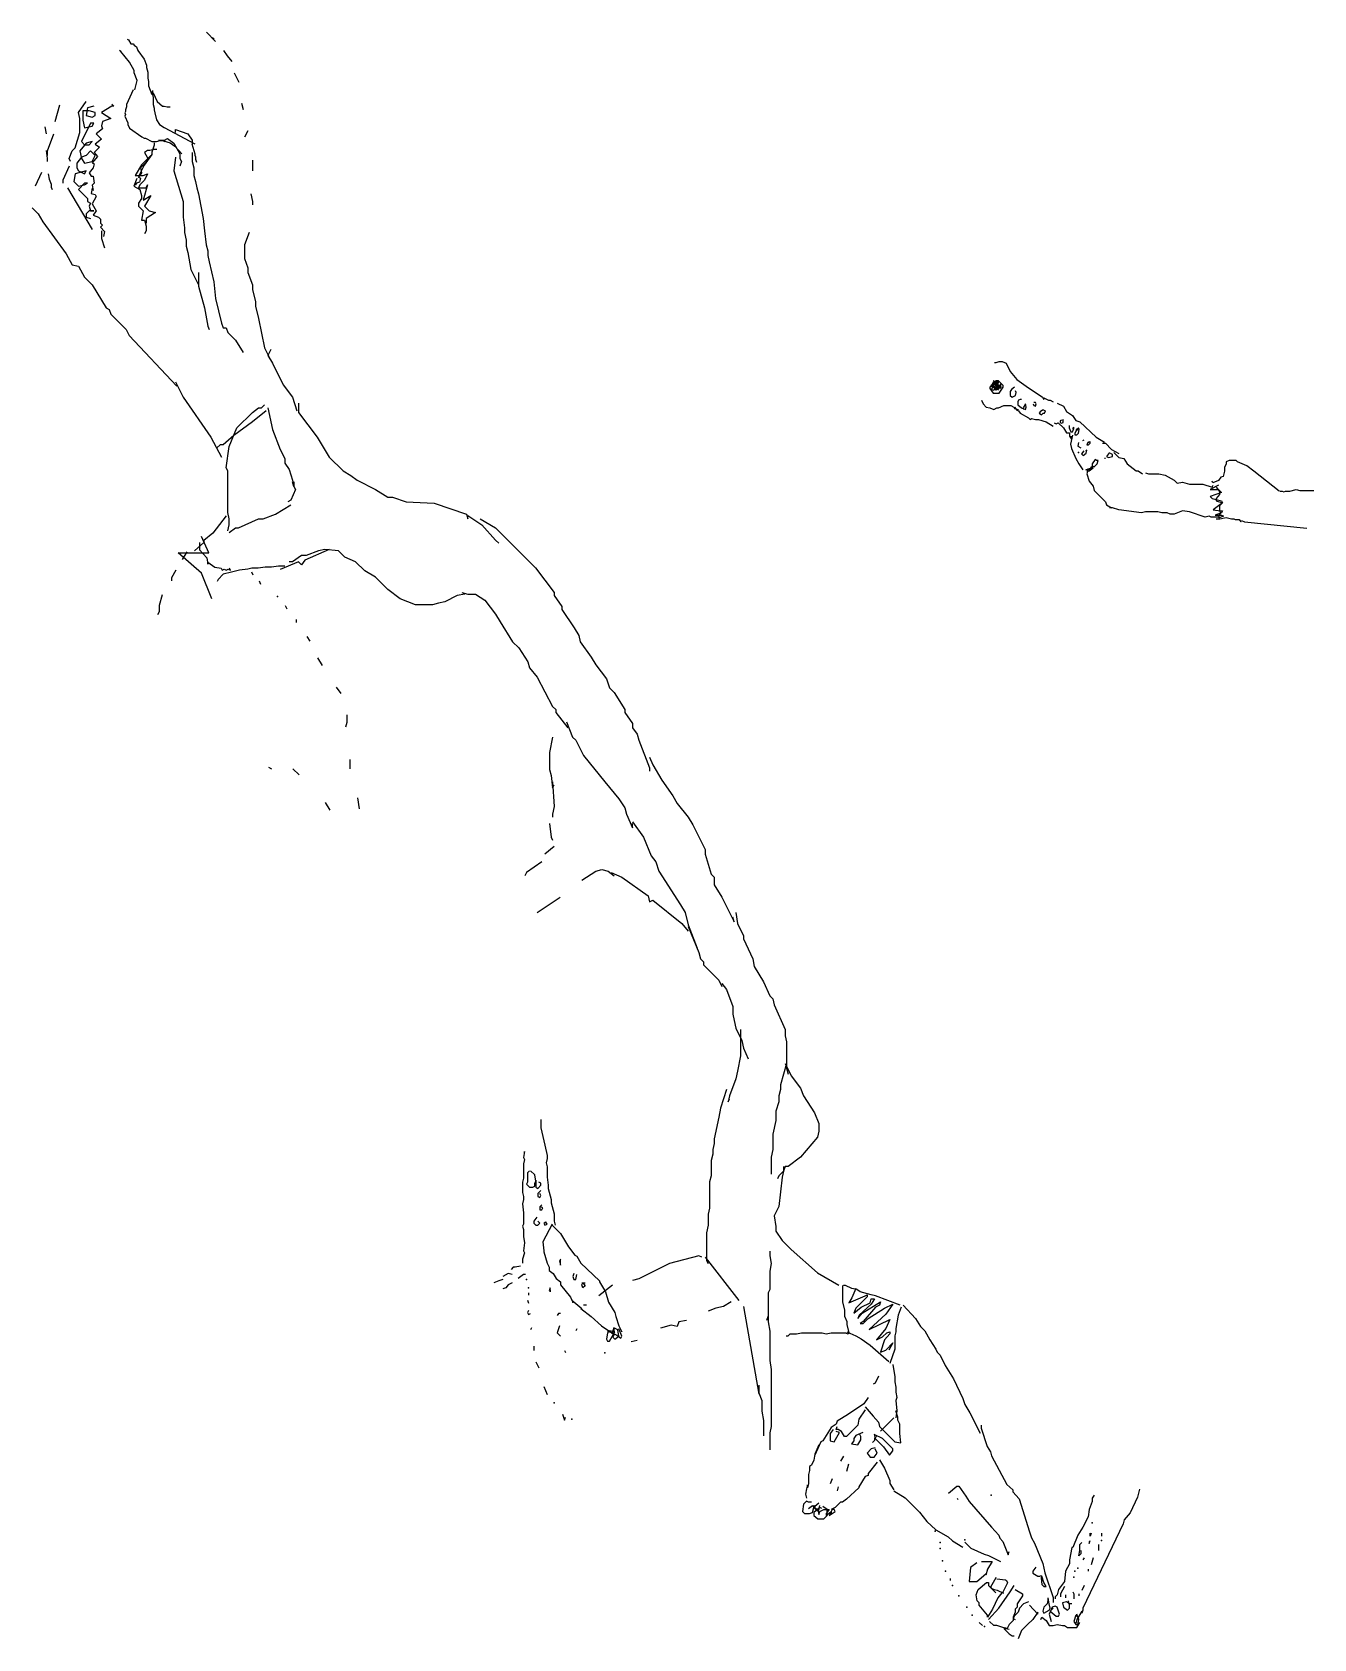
# Model space of a CAD drawing. Header units: millimetres. Extents: x -279 to 9, y -50 to 310.
# Drawn here: x -151.2 to -101.3, y -0.4 to 62.3 of the extents above; entities that cross this region are included whole.
import ezdxf

# ---------------------------------------------------------------- set-up
doc = ezdxf.new("R2010")
doc.units = ezdxf.units.MM

msp = doc.modelspace()

# ---------------------------------------------------------------- linework, layer by layer
at = {"layer": 'Sketch', "color": 0}
for points in [[(-144.408, 62.27), (-144.048, 61.91)], [(-144.168, 62.06), (-144.108, 62)], [(-143.748, 61.55), (-143.598, 61.34), (-143.418, 61.13)], [(-143.328, 60.68), (-143.148, 60.32)], [(-150.298, 58.78), (-150.118, 59.44)], [(-143.038, 59.5), (-142.978, 59.26)], [(-150.698, 58.58), (-150.658, 58.3)], [(-150.598, 57.46), (-150.598, 57.64), (-150.358, 58.3)], [(-142.798, 58.42), (-142.918, 58.18)], [(-150.658, 57.66), (-150.618, 57.34), (-150.618, 57.22)], [(-142.618, 57.28), (-142.618, 56.86)], [(-150.838, 56.8), (-151.078, 56.26)], [(-150.578, 56.74), (-150.538, 56.54), (-150.458, 56.34), (-150.458, 56.22), (-150.418, 56.14)], [(-142.678, 55.96), (-142.618, 55.66), (-142.618, 55.54)], [(-151.198, 55.42), (-150.958, 55.18), (-150.778, 54.88), (-149.878, 53.62), (-149.638, 53.2), (-149.398, 53.14), (-149.158, 52.72), (-148.858, 52.42), (-148.318, 51.52), (-148.198, 51.46), (-148.138, 51.28), (-147.538, 50.68), (-147.418, 50.44), (-145.558, 48.46)], [(-142.738, 54.46), (-142.918, 53.98), (-142.918, 53.44), (-142.798, 53.08), (-142.798, 52.9), (-142.618, 52.42), (-142.618, 52.24), (-142.498, 51.76), (-142.498, 51.58), (-142.378, 51.1), (-142.138, 49.96), (-141.958, 49.6)], [(-141.898, 49.9), (-142.018, 49.66), (-141.838, 49.36), (-141.418, 48.52), (-141.058, 48.04), (-140.878, 47.5)], [(-113.694, 49.392), (-113.634, 49.392), (-113.514, 49.422), (-113.394, 49.422), (-113.244, 49.362), (-113.094, 49.032), (-112.824, 48.732), (-112.464, 48.462), (-111.834, 48.042), (-111.774, 47.952), (-111.774, 48.012), (-111.594, 47.922), (-111.534, 47.922), (-111.414, 47.862)], [(-145.618, 48.64), (-145.318, 48.04), (-144.238, 46.48), (-143.818, 45.7)], [(-113.574, 48.642), (-113.634, 48.642), (-113.664, 48.582), (-113.724, 48.612), (-113.874, 48.432), (-113.874, 48.372), (-113.754, 48.192), (-113.514, 48.192), (-113.364, 48.432), (-113.364, 48.492), (-113.544, 48.672), (-113.664, 48.672)], [(-113.664, 48.402), (-113.724, 48.402), (-113.784, 48.462), (-113.724, 48.462), (-113.664, 48.432), (-113.754, 48.462), (-113.814, 48.522), (-113.754, 48.552), (-113.664, 48.552), (-113.604, 48.492), (-113.574, 48.552), (-113.754, 48.672), (-113.694, 48.642), (-113.604, 48.642), (-113.544, 48.582), (-113.694, 48.582), (-113.754, 48.612), (-113.784, 48.552), (-113.754, 48.462), (-113.754, 48.462), (-113.844, 48.492), (-113.754, 48.432), (-113.574, 48.432), (-113.694, 48.522), (-113.754, 48.612), (-113.694, 48.552), (-113.724, 48.612)], [(-113.484, 48.522), (-113.454, 48.432), (-113.484, 48.372), (-113.484, 48.432), (-113.454, 48.492), (-113.634, 48.312), (-113.574, 48.402), (-113.574, 48.462), (-113.514, 48.522), (-113.634, 48.372), (-113.574, 48.582), (-113.634, 48.612), (-113.784, 48.462), (-113.754, 48.552), (-113.694, 48.612), (-113.694, 48.612), (-113.814, 48.342), (-113.724, 48.312), (-113.574, 48.492), (-113.544, 48.642), (-113.664, 48.372), (-113.664, 48.312), (-113.544, 48.432), (-113.544, 48.372), (-113.574, 48.312), (-113.454, 48.492), (-113.454, 48.552), (-113.544, 48.432)], [(-112.914, 48.432), (-113.034, 48.342), (-113.094, 48.252), (-113.094, 48.102), (-113.004, 48.042), (-112.884, 48.102), (-112.854, 48.222), (-112.884, 48.282)], [(-143.578, 42.82), (-143.518, 43.06), (-143.518, 43.3), (-143.578, 43.54), (-143.578, 45.16), (-143.638, 45.28), (-143.518, 46.12), (-143.218, 46.84), (-142.618, 47.44), (-142.378, 47.62), (-142.258, 47.62), (-142.138, 47.74)], [(-142.018, 47.62), (-141.838, 46.78), (-141.538, 46), (-141.358, 45.64), (-141.358, 45.46), (-141.178, 45.22), (-141.058, 44.8), (-140.998, 44.56), (-141.058, 44.74)], [(-140.818, 47.8), (-140.818, 47.44), (-140.098, 46.48), (-139.618, 45.7), (-139.078, 45.16), (-138.778, 44.98), (-138.538, 44.8), (-137.818, 44.44), (-137.338, 44.14), (-137.158, 44.14), (-136.618, 43.96), (-135.538, 43.9), (-134.278, 43.48), (-134.218, 43.3), (-134.218, 43.42), (-133.678, 43.06), (-133.138, 42.46), (-133.138, 42.46), (-133.018, 42.34)], [(-114.204, 47.922), (-114.144, 47.772), (-114.024, 47.652), (-113.874, 47.622), (-113.724, 47.562), (-113.604, 47.622), (-113.544, 47.622), (-113.334, 47.712), (-113.064, 47.712), (-112.944, 47.652), (-112.914, 47.592), (-112.764, 47.562)], [(-112.914, 47.652), (-112.824, 47.532), (-112.764, 47.502), (-112.704, 47.412), (-112.374, 47.232), (-112.314, 47.172), (-112.254, 47.202), (-112.104, 47.172), (-111.984, 47.172), (-111.684, 47.082), (-111.414, 46.902)], [(-112.644, 47.952), (-112.704, 47.952), (-112.764, 47.922), (-112.794, 47.862), (-112.794, 47.742), (-112.644, 47.622), (-112.494, 47.562), (-112.464, 47.652), (-112.494, 47.772), (-112.584, 47.622), (-112.554, 47.562)], [(-112.194, 47.772), (-112.164, 47.712), (-112.104, 47.682), (-112.074, 47.772), (-112.104, 47.832), (-112.164, 47.832)], [(-111.254, 47.802), (-111.014, 47.682), (-110.894, 47.482), (-110.654, 47.322), (-110.534, 47.122), (-110.374, 47.082), (-109.734, 46.482), (-109.414, 46.282)], [(-142.078, 47.5), (-142.078, 47.5), (-142.618, 47.08), (-143.338, 46.54), (-143.758, 46.18), (-143.878, 46.18), (-143.998, 46.06)], [(-111.774, 47.532), (-111.834, 47.532), (-111.924, 47.472), (-111.954, 47.412), (-111.864, 47.352), (-111.804, 47.412), (-111.744, 47.412), (-111.714, 47.502), (-111.804, 47.532)], [(-111.374, 47.042), (-111.294, 47.002), (-111.214, 47.042), (-111.014, 46.842), (-110.894, 46.642), (-110.774, 46.642), (-110.774, 46.522), (-110.694, 46.402), (-110.694, 46.522)], [(-111.084, 47.142), (-111.144, 47.112), (-111.144, 47.052), (-111.084, 47.022), (-111.024, 47.052), (-111.024, 47.172), (-111.054, 47.112)], [(-110.784, 46.932), (-110.784, 46.842), (-110.724, 46.692), (-110.664, 46.692), (-110.604, 46.812), (-110.604, 46.872), (-110.664, 46.812)], [(-110.654, 46.562), (-110.734, 46.202), (-110.694, 46.042), (-110.534, 45.642), (-110.414, 45.442), (-110.254, 45.202)], [(-110.424, 46.812), (-110.514, 46.782), (-110.514, 46.722), (-110.574, 46.632), (-110.574, 46.572), (-110.484, 46.572), (-110.424, 46.632), (-110.394, 46.782), (-110.424, 46.842), (-110.514, 46.722)], [(-110.214, 46.362), (-110.274, 46.332)], [(-110.424, 46.272), (-110.454, 46.122), (-110.334, 46.062)], [(-110.214, 45.942), (-110.304, 45.822), (-110.244, 45.762), (-110.124, 45.852), (-110.094, 45.972), (-110.154, 45.942)], [(-110.004, 46.302), (-110.064, 46.272), (-110.094, 46.182), (-110.034, 46.182), (-109.974, 46.242), (-109.974, 46.302), (-110.034, 46.272)], [(-109.494, 46.242), (-109.374, 46.242), (-109.134, 46.002), (-108.854, 45.842)], [(-109.214, 45.882), (-109.334, 45.722), (-109.254, 45.682), (-109.094, 45.722), (-109.094, 45.802), (-109.174, 45.842)], [(-109.054, 45.882), (-108.854, 45.682), (-108.654, 45.642), (-108.534, 45.442), (-108.174, 45.162), (-108.094, 45.162), (-107.934, 45.042)], [(-110.134, 45.202), (-110.054, 45.242), (-110.094, 45.042), (-110.014, 44.762), (-109.854, 44.562), (-109.814, 44.402), (-109.374, 43.962), (-109.334, 43.842), (-109.134, 43.722)], [(-109.854, 45.282), (-109.934, 45.322), (-110.014, 45.162), (-109.854, 45.282), (-110.014, 45.242), (-110.094, 45.162), (-110.014, 45.162)], [(-109.694, 45.562), (-109.774, 45.602), (-109.894, 45.442), (-109.894, 45.362), (-109.814, 45.322), (-109.694, 45.442), (-109.654, 45.562), (-109.734, 45.562)], [(-109.374, 45.642), (-109.414, 45.642)], [(-102.604, 44.372), (-103.594, 45.152), (-103.864, 45.362), (-104.224, 45.512), (-104.284, 45.572), (-104.554, 45.572), (-104.674, 45.512), (-104.674, 45.422), (-104.734, 45.302), (-104.734, 45.152), (-104.794, 44.942), (-104.884, 44.912), (-104.974, 44.792), (-105.184, 44.702), (-105.214, 44.762)], [(-140.998, 44.74), (-140.998, 44.56), (-140.938, 44.44), (-141.118, 44.02), (-141.238, 43.96)], [(-107.814, 45.082), (-107.694, 45.042), (-107.294, 45.042), (-107.054, 45.002), (-106.694, 44.802), (-106.574, 44.682), (-106.374, 44.722), (-106.094, 44.642), (-105.574, 44.642), (-105.214, 44.522), (-105.174, 44.602)], [(-102.574, 44.372), (-102.484, 44.372), (-102.424, 44.342), (-102.364, 44.372), (-102.184, 44.372), (-101.944, 44.432), (-101.794, 44.402), (-101.254, 44.402)], [(-143.634, 43.41), (-144.154, 42.73), (-144.514, 42.45), (-144.514, 42.37), (-144.874, 42.05)], [(-143.518, 42.76), (-143.278, 42.94), (-143.158, 42.94), (-142.378, 43.3), (-142.198, 43.3), (-141.718, 43.48), (-141.118, 43.84)], [(-133.738, 43.3), (-133.138, 42.94), (-131.578, 41.38), (-130.858, 40.42), (-130.858, 40.3), (-130.558, 39.88), (-130.558, 39.76), (-130.078, 39.04), (-129.898, 38.74), (-129.838, 38.5), (-129.418, 37.9), (-129.238, 37.6), (-128.818, 37.06), (-128.698, 36.7), (-128.518, 36.52), (-128.098, 35.86), (-128.098, 35.74), (-127.798, 35.32), (-127.798, 35.14), (-127.618, 34.9), (-127.558, 34.66), (-127.138, 33.58), (-127.138, 33.46)], [(-104.934, 43.362), (-105.254, 43.362), (-105.334, 43.402), (-105.494, 43.362), (-106.094, 43.562), (-106.374, 43.602), (-106.694, 43.482), (-106.854, 43.482), (-106.974, 43.522), (-107.174, 43.522), (-107.334, 43.562), (-107.814, 43.562), (-107.974, 43.522), (-108.854, 43.642), (-109.094, 43.722), (-109.214, 43.722)], [(-105.064, 43.292), (-104.914, 43.292), (-104.674, 43.352), (-104.464, 43.292), (-104.374, 43.292), (-104.314, 43.262), (-104.164, 43.262), (-104.104, 43.172), (-104.074, 43.232), (-103.954, 43.172), (-101.524, 42.932)], [(-145.174, 42.01), (-145.354, 41.71)], [(-139.618, 42.1), (-140.578, 41.68), (-140.698, 41.5), (-140.818, 41.62), (-141.538, 41.32)], [(-134.338, 40.36), (-134.638, 40.3), (-135.118, 40.06), (-135.358, 40), (-135.598, 39.94), (-136.258, 39.94), (-136.858, 40.18), (-137.338, 40.54), (-137.818, 41.02), (-138.238, 41.26), (-138.598, 41.62), (-139.018, 41.8), (-139.258, 42.04), (-139.798, 42.1), (-140.038, 42.04), (-140.518, 41.86), (-140.698, 41.86), (-141.058, 41.62), (-141.178, 41.62)], [(-141.354, 41.45), (-141.594, 41.45), (-141.874, 41.41), (-142.114, 41.41), (-142.394, 41.37), (-142.634, 41.37), (-142.794, 41.33), (-143.114, 41.29), (-143.434, 41.21), (-143.754, 41.13), (-143.954, 40.93), (-143.994, 40.85)], [(-145.594, 41.29), (-145.774, 40.99), (-145.774, 40.87)], [(-142.654, 41.23), (-142.594, 41.11)], [(-142.354, 40.87), (-142.294, 40.75)], [(-146.134, 40.33), (-146.254, 39.91), (-146.254, 39.67), (-146.314, 39.55)], [(-134.458, 40.42), (-134.218, 40.36), (-133.918, 40.36), (-133.558, 40.12), (-133.138, 39.58), (-132.958, 39.28), (-132.478, 38.5), (-132.238, 38.26), (-131.878, 37.72), (-131.818, 37.48), (-131.518, 37.12), (-130.918, 35.98), (-130.798, 35.86), (-130.798, 35.74), (-130.318, 35.14)], [(-141.334, 39.91), (-141.274, 39.79)], [(-140.914, 39.37), (-140.914, 39.25)], [(-140.494, 38.71), (-140.374, 38.53)], [(-140.074, 37.87), (-139.894, 37.57)], [(-139.354, 36.73), (-139.174, 36.49)], [(-138.934, 35.65), (-138.934, 35.35), (-138.994, 35.17)], [(-130.378, 35.38), (-130.138, 34.78), (-130.018, 34.66), (-129.718, 34.06), (-128.878, 33.04), (-128.338, 32.38), (-128.098, 32.02), (-128.038, 31.78), (-127.798, 31.24), (-127.798, 31.42)], [(-130.918, 34.78), (-131.038, 34.18), (-131.038, 33.52), (-130.978, 33.28), (-130.918, 32.8), (-130.858, 32.92)], [(-138.814, 33.91), (-138.814, 33.55)], [(-127.138, 34), (-127.018, 33.7), (-126.658, 33.1), (-126.238, 32.5), (-126.058, 32.2), (-125.638, 31.66), (-125.458, 31.36), (-124.978, 30.4), (-124.978, 30.22), (-124.738, 29.44), (-124.618, 29.32), (-124.618, 29.02), (-124.318, 28.54), (-123.838, 27.58), (-123.898, 27.76)], [(-141.994, 33.61), (-141.874, 33.55)], [(-141.034, 33.55), (-140.794, 33.31)], [(-130.918, 33.04), (-130.858, 32.08), (-130.918, 31.78), (-130.918, 31.66)], [(-139.774, 32.23), (-139.594, 31.93)], [(-138.514, 32.41), (-138.454, 31.99)], [(-131.038, 31.42), (-130.978, 30.88), (-130.918, 30.76)], [(-127.798, 31.48), (-127.378, 30.88), (-127.078, 30.16), (-126.898, 29.92), (-126.778, 29.56), (-125.938, 28.24), (-125.758, 27.94), (-125.638, 27.46), (-125.278, 26.56)], [(-130.858, 30.52), (-131.218, 30.22)], [(-131.338, 29.92), (-131.938, 29.5), (-131.998, 29.38)], [(-129.778, 29.2), (-129.238, 29.56), (-128.998, 29.62), (-128.758, 29.56), (-128.518, 29.38)], [(-128.638, 29.5), (-128.218, 29.32), (-127.198, 28.6), (-127.138, 28.36), (-127.018, 28.42), (-125.878, 27.52), (-125.638, 27.22)], [(-131.518, 27.94), (-130.618, 28.54)], [(-123.778, 27.94), (-123.718, 27.52), (-123.478, 27.04), (-123.478, 26.92), (-123.118, 26.14), (-123.058, 25.84), (-122.698, 25.24), (-122.458, 24.7), (-122.338, 24.58), (-122.278, 24.34), (-121.858, 23.38), (-121.858, 23.14), (-121.798, 22.9), (-121.798, 21.88), (-121.738, 21.64)], [(-125.638, 27.4), (-125.218, 26.38), (-125.158, 26.14), (-125.038, 26.02), (-125.038, 25.9), (-124.438, 25.3), (-124.318, 25.06)], [(-124.318, 25.18), (-124.138, 24.94), (-123.898, 24.28), (-123.898, 23.98), (-123.838, 23.74), (-123.778, 23.44), (-123.538, 22.96), (-123.478, 22.66), (-123.298, 22.24)], [(-123.598, 23.38), (-123.598, 22.36), (-123.718, 21.76), (-123.778, 21.46), (-124.018, 20.8), (-124.078, 20.56), (-124.018, 20.68)], [(-121.798, 22.06), (-122.038, 21.22), (-122.038, 21.04), (-122.098, 20.8), (-122.098, 20.56), (-122.218, 20.2), (-122.218, 19.84), (-122.338, 19.3), (-122.338, 18.7), (-122.398, 18.4), (-122.398, 17.74)], [(-121.858, 22.06), (-121.618, 21.58), (-121.258, 21.1), (-121.138, 20.8), (-120.718, 20.14), (-120.538, 19.72), (-120.538, 19.42), (-120.598, 19.18), (-121.258, 18.4), (-121.738, 18.04), (-121.858, 18.04), (-121.918, 17.86), (-122.098, 17.68), (-122.158, 17.56)], [(-124.138, 21.04), (-124.378, 20.32), (-124.438, 19.96), (-124.618, 19.12), (-124.618, 18.94), (-124.678, 18.7), (-124.678, 18.52), (-124.738, 18.28), (-124.738, 17.68), (-124.798, 17.44), (-124.798, 16.42), (-124.858, 16.18), (-124.858, 15.76), (-124.918, 15.46), (-124.918, 14.38), (-124.858, 14.26)], [(-131.374, 19.87), (-131.374, 19.55), (-131.214, 18.87), (-131.134, 18.47), (-131.134, 18.35), (-131.174, 18.19), (-131.134, 18.03), (-131.134, 17.63), (-131.094, 17.31), (-131.094, 17.19), (-130.974, 16.75), (-130.974, 16.63), (-130.854, 16.19), (-130.854, 15.91), (-130.814, 15.75)], [(-132.014, 18.55), (-132.014, 18.63), (-132.054, 18.39), (-132.014, 18.31), (-132.054, 18.15), (-132.054, 17.59), (-132.094, 17.43), (-132.094, 17.03), (-132.054, 16.87), (-132.054, 16.75), (-132.094, 16.59), (-132.054, 16.23), (-132.054, 15.79), (-132.094, 15.71), (-132.054, 15.59), (-132.054, 15.31), (-132.014, 15.07), (-132.054, 14.75), (-132.014, 14.67), (-132.094, 14.43), (-132.094, 14.27)], [(-121.918, 18.04), (-121.918, 17.86), (-121.978, 17.62), (-122.098, 16.48), (-122.278, 16.12), (-122.218, 15.7), (-122.218, 15.52), (-121.978, 15.16), (-121.618, 14.8), (-120.598, 13.9), (-119.758, 13.42)], [(-125.098, 14.5), (-125.218, 14.56), (-126.358, 14.26), (-127.558, 13.66), (-127.798, 13.6)], [(-124.978, 14.5), (-123.658, 12.82)], [(-122.458, 14.74), (-122.458, 14.56), (-122.398, 14.26), (-122.458, 13.96), (-122.458, 13.24), (-122.518, 13.12), (-122.518, 12.22), (-122.578, 12.04)], [(-132.494, 13.83), (-132.654, 13.87), (-132.854, 13.75)], [(-132.174, 14.15), (-132.374, 14.11), (-132.454, 14.11), (-132.534, 14.03)], [(-131.974, 13.83), (-132.054, 13.83), (-132.254, 13.67)], [(-132.854, 13.63), (-133.014, 13.59), (-133.214, 13.51)], [(-132.494, 13.51), (-132.654, 13.43), (-132.734, 13.31), (-132.854, 13.27)], [(-128.578, 13.42), (-129.118, 13)], [(-119.618, 13.4), (-119.618, 12.76), (-119.538, 12.44), (-119.538, 12.2), (-119.458, 12), (-119.458, 11.88), (-119.378, 11.56)], [(-117.378, 12.64), (-118.338, 13), (-118.498, 13.04), (-118.938, 13.16), (-119.058, 13.24), (-119.258, 13.28), (-119.498, 13.4), (-119.578, 13.4)], [(-131.894, 12.83), (-131.854, 12.71)], [(-131.854, 13.11), (-131.854, 13.03)], [(-129.598, 12.64), (-129.718, 12.64)], [(-123.958, 12.76), (-124.258, 12.58), (-124.558, 12.52), (-124.858, 12.4)], [(-123.478, 12.58), (-122.878, 9.16)], [(-117.338, 12.56), (-117.458, 12.24), (-117.538, 11.72), (-117.538, 11.6), (-117.578, 11.44), (-117.578, 10.92), (-117.778, 10.36)], [(-117.258, 12.64), (-116.778, 12.12), (-116.578, 11.8), (-116.418, 11.64), (-116.218, 11.28), (-115.978, 10.92), (-115.938, 10.8), (-115.818, 10.68), (-115.618, 10.28), (-115.298, 9.76), (-114.938, 9), (-114.858, 8.76), (-114.658, 8.44), (-114.258, 7.64)], [(-131.854, 12.43), (-131.894, 12.35), (-131.854, 12.27), (-131.774, 12.31)], [(-125.698, 12.04), (-125.998, 11.98), (-126.058, 11.8), (-126.298, 11.86), (-126.718, 11.74)], [(-122.518, 12.22), (-122.518, 11.98), (-122.458, 11.62), (-122.458, 10.48), (-122.398, 10.12), (-122.398, 7.9), (-122.458, 7.66), (-122.458, 7)], [(-131.734, 11.75), (-131.774, 11.67)], [(-121.818, 11.44), (-121.738, 11.44), (-121.658, 11.52), (-121.418, 11.52), (-121.218, 11.56), (-120.418, 11.56), (-120.258, 11.52), (-120.058, 11.56), (-119.498, 11.56), (-119.418, 11.52), (-119.338, 11.56)], [(-119.458, 11.6), (-119.098, 11.44), (-118.898, 11.32), (-118.538, 11.08), (-117.818, 10.44)], [(-131.654, 11.03), (-131.654, 10.87)], [(-127.618, 11.26), (-127.858, 11.2)], [(-131.574, 10.43), (-131.454, 10.19)], [(-117.658, 10.32), (-117.578, 9.84), (-117.578, 9.64), (-117.538, 9.44), (-117.538, 9.24), (-117.498, 9.04), (-117.538, 8.92), (-117.498, 8.52), (-117.538, 8.24)], [(-131.254, 9.47), (-131.134, 9.15)], [(-122.878, 9.52), (-122.878, 9.22), (-122.758, 8.92), (-122.758, 8.5), (-122.698, 8.14), (-122.698, 7.54)], [(-118.224, 9.87), (-118.344, 9.59), (-118.424, 9.55)], [(-118.624, 9.03), (-118.784, 8.79), (-119.384, 8.39), (-119.824, 8.11), (-119.864, 7.99), (-120.064, 7.87), (-120.384, 7.35), (-120.464, 7.31), (-120.704, 6.79)], [(-130.534, 8.39), (-130.454, 8.15), (-130.414, 8.27)], [(-118.744, 8.67), (-118.424, 8.31), (-118.224, 8.07), (-118.184, 7.91), (-117.584, 7.31), (-117.344, 7.27), (-117.384, 7.63), (-117.384, 7.99), (-117.464, 8.15), (-117.464, 8.27), (-117.544, 8.51)], [(-117.618, 8.24), (-118.138, 7.72)], [(-118.298, 7.52), (-118.378, 7.44), (-118.378, 7.36), (-118.458, 7.28)], [(-114.218, 7.96), (-114.218, 7.84), (-113.978, 7.12), (-113.858, 6.92), (-113.818, 6.76), (-113.218, 5.64), (-112.978, 5.44), (-112.978, 5.36), (-112.738, 5.08), (-112.338, 3.8), (-112.258, 3.56), (-112.138, 3.36), (-111.818, 2.56), (-111.738, 2.2), (-111.418, 1.24), (-111.418, 1.04)], [(-120.544, 7.19), (-120.704, 6.83), (-120.744, 6.59), (-120.824, 6.39), (-120.904, 6.35), (-120.904, 6.19), (-120.944, 6.03), (-120.944, 5.67), (-120.984, 5.51), (-120.984, 5.63), (-121.024, 5.47), (-121.064, 5.27), (-121.024, 5.11)], [(-118.264, 6.51), (-118.624, 6.07), (-118.624, 5.99), (-118.744, 5.95), (-118.984, 5.55), (-118.984, 5.51), (-119.464, 5.07), (-119.624, 4.95), (-119.704, 4.95), (-119.904, 4.75), (-120.064, 4.67)], [(-118.178, 6.6), (-117.978, 6.28), (-117.778, 5.8), (-117.778, 5.68), (-117.618, 5.44)], [(-117.618, 5.4), (-117.178, 5.12), (-116.618, 4.56), (-116.338, 4.2), (-115.978, 3.88), (-115.498, 3.6), (-115.338, 3.44), (-114.938, 3.2)], [(-109.81, 5.224), (-109.89, 5.104), (-109.89, 4.984), (-110.01, 4.664), (-110.05, 4.384), (-110.25, 3.984), (-110.45, 3.664), (-110.65, 3.184), (-110.69, 3.184), (-110.77, 2.704), (-110.77, 2.544), (-110.93, 2.264), (-110.97, 1.864), (-111.21, 1.544), (-111.25, 1.344), (-111.33, 1.264), (-111.33, 1.184)], [(-108.05, 5.464), (-108.13, 5.144), (-108.41, 4.544), (-108.65, 4.264), (-108.69, 4.104), (-110.25, 0.824), (-110.25, 0.744), (-110.29, 0.624), (-110.29, 0.704), (-110.49, 0.384), (-110.53, 0.224), (-110.53, 0.224)], [(-120.824, 4.95), (-120.944, 4.95), (-121.024, 4.99), (-121.144, 4.87), (-121.184, 4.59), (-121.104, 4.51), (-120.904, 4.51), (-120.784, 4.55), (-120.744, 4.75)], [(-120.424, 4.71), (-120.504, 4.75), (-120.744, 4.55), (-120.744, 4.43), (-120.584, 4.31), (-120.344, 4.31), (-120.224, 4.43), (-120.224, 4.67), (-120.384, 4.79), (-120.384, 4.79)], [(-120.544, 4.91), (-120.704, 4.79), (-120.704, 4.71), (-120.624, 4.63), (-120.544, 4.63), (-120.504, 4.83)], [(-120.024, 4.67), (-120.144, 4.43), (-119.904, 4.59), (-119.944, 4.67), (-120.024, 4.67)], [(-114.858, 3.4), (-114.618, 3.16), (-114.098, 2.92), (-113.938, 2.88), (-113.458, 2.64)], [(-114.39, 2.584), (-114.63, 2.404), (-114.69, 1.864), (-114.39, 1.864), (-114.03, 2.164)], [(-114.21, 2.644), (-113.79, 2.644), (-113.97, 2.344), (-114.03, 2.104)], [(-115.41, 1.904), (-115.41, 1.984)], [(-113.63, 2.004), (-113.65, 2.004), (-113.85, 1.644), (-113.83, 1.604), (-113.71, 1.544), (-113.59, 1.524), (-113.35, 1.404)], [(-113.61, 1.964), (-113.27, 1.924), (-113.23, 1.904), (-113.19, 1.804), (-113.37, 1.444), (-113.37, 1.404)], [(-112.09, 2.424), (-112.21, 2.264), (-112.21, 2.184), (-112.01, 2.064), (-111.93, 2.064)], [(-111.89, 2.104), (-111.85, 1.744), (-111.77, 1.664), (-111.69, 1.664), (-111.77, 1.824), (-111.85, 2.064)], [(-113.41, 1.424), (-113.57, 1.224), (-113.77, 0.784), (-113.97, 0.464), (-113.97, 0.544), (-114.29, 0.944), (-114.29, 1.024), (-114.37, 1.104), (-114.41, 1.344), (-114.33, 1.544), (-114.01, 1.824), (-113.93, 1.824), (-113.93, 1.704), (-113.65, 1.424)], [(-113.93, 0.384), (-113.53, 0.824), (-113.09, 1.464), (-112.93, 1.704)], [(-112.89, 1.544), (-112.61, 1.384), (-112.61, 1.304), (-112.81, 0.984), (-112.81, 0.864), (-112.89, 0.784), (-112.89, 0.664), (-112.97, 0.464), (-112.97, 0.344), (-113.13, 0.184), (-113.21, 0.024), (-113.37, 0.064), (-113.61, 0.144), (-113.73, 0.144), (-113.89, 0.304)], [(-112.37, 1.064), (-112.57, 0.984), (-112.73, 0.824), (-112.77, 0.664), (-112.93, 0.504), (-112.97, 0.424), (-112.89, 0.384)], [(-112.33, 0.944), (-112.01, 0.584), (-112.01, 0.664), (-112.21, 0.384), (-112.41, 0.184), (-112.65, -0.056), (-112.77, -0.376)], [(-111.61, 1.144), (-111.61, 1.184), (-111.65, 0.984), (-111.77, 0.864), (-111.81, 0.704), (-111.77, 0.624), (-111.57, 0.744), (-111.53, 0.824), (-111.57, 0.984), (-111.61, 1.224)], [(-111.41, 0.824), (-111.53, 0.704), (-111.29, 0.504), (-111.21, 0.504), (-111.17, 0.584), (-111.25, 0.864), (-111.33, 0.904), (-111.45, 0.864), (-111.57, 0.584), (-111.49, 0.304)], [(-110.69, 0.984), (-110.77, 0.984), (-110.89, 1.064), (-111.05, 1.024), (-111.01, 0.864), (-110.85, 0.744), (-110.77, 0.824), (-110.77, 0.944), (-110.81, 1.104)], [(-114.29, 0.264), (-114.17, 0.144)], [(-113.13, -0.016), (-113.33, 0.024), (-113.13, -0.176), (-113.01, -0.256), (-112.93, -0.256)], [(-111.89, 0.384), (-111.85, 0.464), (-111.69, 0.344), (-111.57, 0.144), (-111.41, 0.144), (-111.25, 0.184), (-111.05, 0.144), (-110.97, 0.144), (-110.85, 0.064), (-110.49, 0.064), (-110.37, 0.264)], [(-110.45, 0.464), (-110.53, 0.544), (-110.61, 0.304), (-110.53, 0.184), (-110.45, 0.184), (-110.41, 0.384), (-110.49, 0.584)]]:
    msp.add_lwpolyline(points, dxfattribs=at)
at = {"layer": 'Sketch', "color": 3}
for points in [[(-147.198, 60.02), (-147.108, 60.38), (-147.228, 60.68), (-147.228, 60.77), (-147.408, 61.1), (-147.738, 61.52), (-147.798, 61.55)], [(-147.498, 62), (-147.438, 61.97), (-147.348, 61.82), (-147.258, 61.82), (-147.228, 61.76), (-147.138, 61.7), (-147.078, 61.55), (-146.838, 61.22), (-146.748, 60.98), (-146.748, 60.89), (-146.688, 60.71), (-146.688, 60.47), (-146.658, 60.35), (-146.658, 60.17), (-146.538, 59.84)], [(-147.258, 60.02), (-147.528, 59.45), (-147.528, 59.36), (-147.558, 59.24), (-147.558, 59.18), (-147.588, 59.12), (-147.558, 59.06), (-147.588, 59), (-147.468, 58.73), (-147.468, 58.67), (-147.408, 58.52), (-146.928, 58.19), (-146.838, 58.13), (-146.778, 58.13), (-146.538, 58.01), (-146.358, 58.01), (-146.208, 58.04), (-146.088, 58.04), (-146.028, 58.01)], [(-146.538, 59.96), (-146.478, 59.9), (-146.328, 59.57), (-146.118, 59.39), (-146.058, 59.39), (-145.938, 59.36), (-145.818, 59.36)], [(-146.508, 59.99), (-146.508, 59.84), (-146.478, 59.72), (-146.478, 59.45), (-146.448, 59.3), (-146.448, 59.24), (-146.418, 59.12), (-146.358, 58.85), (-146.238, 58.67), (-146.058, 58.55), (-144.858, 57.92)], [(-145.618, 58.36), (-145.618, 58.48), (-145.138, 58.3), (-144.958, 58.06), (-144.958, 57.88)], [(-146.278, 58.06), (-146.038, 58.06), (-145.918, 58.12), (-145.678, 57.94), (-145.438, 57.52), (-145.438, 57.34), (-145.378, 57.22), (-145.438, 57.04)], [(-146.178, 58.04), (-146.118, 58.04), (-145.818, 57.95), (-145.638, 57.83), (-145.368, 57.53)], [(-144.978, 57.92), (-144.858, 57.53), (-144.858, 57.47), (-144.828, 57.41), (-144.828, 57.32), (-144.798, 57.2)], [(-145.618, 57.4), (-145.678, 56.86), (-145.318, 55.66), (-145.318, 55.06), (-145.258, 54.64), (-145.258, 54.46), (-145.198, 54.16), (-145.198, 53.92), (-145.138, 53.68), (-145.018, 53.02), (-144.718, 52.42)], [(-144.958, 57.58), (-144.958, 57.58), (-144.958, 57.22), (-144.898, 56.98), (-144.898, 56.68), (-144.838, 56.44), (-144.778, 56.2), (-144.718, 55.96), (-144.538, 55), (-144.478, 54.52), (-144.418, 53.98), (-144.358, 53.74), (-144.358, 53.56), (-144.298, 53.32), (-144.118, 52.54), (-144.058, 51.88), (-143.818, 50.92), (-143.758, 50.74), (-143.638, 50.74), (-143.578, 50.56), (-143.278, 50.26), (-142.978, 49.78)], [(-144.718, 52.9), (-144.718, 52.36), (-144.478, 51.52), (-144.358, 50.8), (-144.298, 50.68)], [(-130.934, 15.79), (-131.294, 15.11), (-131.254, 14.75), (-131.254, 14.71), (-131.134, 14.27), (-131.054, 14.11), (-131.054, 13.99), (-130.894, 13.87), (-130.774, 13.67), (-130.614, 13.55), (-130.614, 13.43), (-130.214, 12.95), (-130.174, 12.83), (-129.774, 12.51)], [(-130.934, 15.75), (-130.614, 15.43), (-130.294, 14.91), (-130.054, 14.59), (-129.974, 14.55), (-129.814, 14.27), (-129.094, 13.59), (-129.094, 13.55), (-128.854, 13.15), (-128.734, 12.75), (-128.494, 12.35), (-128.454, 12.19), (-128.334, 11.83), (-128.214, 11.59), (-128.214, 11.59), (-128.254, 11.67)], [(-129.814, 12.51), (-129.414, 12.19), (-129.014, 11.83), (-128.614, 11.55), (-128.414, 11.47), (-128.254, 11.35), (-128.214, 11.43), (-128.334, 11.71)], [(-115.49, 5.304), (-115.49, 5.304), (-115.17, 5.584), (-115.09, 5.584), (-114.81, 5.184), (-114.69, 4.984), (-113.81, 3.984), (-113.53, 3.664), (-113.49, 3.544), (-113.37, 3.424), (-113.17, 2.904), (-113.13, 3.024)], [(-115.15, 5.104), (-115.13, 5.064)]]:
    msp.add_lwpolyline(points, dxfattribs=at)
at = {"layer": 'Sketch', "color": 32}
for points in [[(-149.698, 57.22), (-149.758, 57.34), (-149.638, 57.64), (-149.518, 57.76), (-149.338, 58.36), (-149.338, 58.9), (-149.398, 59.14), (-149.098, 59.56)], [(-148.798, 59.38), (-149.038, 59.32), (-149.098, 59.02), (-148.858, 58.96), (-148.738, 59.02), (-148.738, 59.14), (-148.978, 59.2), (-149.218, 59.2), (-149.218, 58.84), (-149.158, 58.54), (-148.858, 58.6), (-148.798, 58.72), (-148.918, 58.72), (-149.278, 58), (-149.158, 57.88), (-148.978, 57.88), (-148.858, 58), (-149.098, 57.94), (-149.338, 57.64), (-149.278, 57.34), (-149.158, 57.16), (-148.858, 57.22), (-148.738, 57.46), (-148.918, 57.64), (-149.098, 57.46), (-149.278, 57.4), (-149.458, 57.16), (-149.458, 56.98), (-149.398, 56.86), (-149.158, 56.74), (-149.098, 56.86), (-149.518, 56.74), (-149.578, 56.44), (-149.398, 56.26), (-149.158, 56.32), (-149.038, 56.38), (-149.158, 56.38), (-149.398, 56.14), (-149.218, 55.96), (-149.038, 55.78), (-149.038, 55.66), (-148.918, 55.6), (-148.978, 55.48), (-148.918, 55.3), (-148.798, 55.3), (-148.978, 55.3), (-149.098, 55.18), (-149.098, 55.06), (-148.918, 55)], [(-148.098, 59.46), (-148.018, 59.38), (-148.098, 59.38), (-148.498, 59.14), (-148.138, 58.9), (-148.458, 58.78), (-148.498, 58.62), (-148.458, 58.5), (-148.698, 58.3), (-148.498, 58.1), (-148.738, 57.9), (-148.578, 57.78), (-148.778, 57.58), (-148.658, 57.42), (-148.858, 57.18), (-148.778, 57.14), (-148.818, 56.98), (-148.978, 56.78), (-148.898, 56.66), (-148.818, 56.66), (-148.778, 56.38), (-148.858, 56.3), (-148.818, 56.1)], [(-146.338, 57.7), (-146.458, 57.7), (-146.618, 57.66), (-146.698, 57.66), (-146.818, 57.58), (-146.658, 57.3), (-146.858, 57.1), (-146.978, 56.98), (-146.938, 56.78), (-147.058, 56.62), (-146.978, 56.58), (-147.018, 56.42), (-147.138, 56.38), (-147.178, 56.3)], [(-146.448, 57.95), (-146.448, 57.86), (-146.538, 57.59), (-146.538, 57.5), (-146.838, 57.08), (-147.018, 56.72), (-147.048, 56.57)], [(-149.758, 57.04), (-149.998, 56.5), (-149.998, 56.38)], [(-146.578, 57.46), (-146.938, 57.1), (-147.178, 56.68), (-146.878, 56.68), (-146.698, 56.74), (-146.818, 56.5), (-146.998, 56.32), (-147.058, 56.2), (-146.758, 56.2), (-146.698, 56.32), (-146.878, 55.72), (-146.578, 55.9), (-146.818, 55.48), (-146.638, 55.3), (-146.398, 55.24), (-146.758, 55), (-146.758, 54.82)], [(-147.118, 56.56), (-147.238, 56.26), (-146.998, 56.14), (-146.938, 55.9), (-146.938, 55.78), (-147.058, 55.6), (-147.058, 55.48), (-146.878, 55.3), (-146.938, 54.94), (-146.818, 54.94), (-146.758, 54.7), (-146.758, 54.52), (-146.818, 54.4)], [(-149.818, 56.2), (-148.858, 54.58)], [(-148.858, 56.18), (-148.898, 55.98), (-148.738, 55.94), (-148.698, 55.86), (-148.858, 55.58), (-148.698, 55.3), (-148.818, 55.14), (-148.618, 55.06), (-148.538, 54.98), (-148.538, 54.82), (-148.458, 54.74), (-148.538, 54.66), (-148.378, 54.5), (-148.418, 54.3)], [(-148.498, 54.52), (-148.498, 54.22), (-148.378, 53.86)], [(-131.814, 17.87), (-131.894, 17.79), (-131.894, 17.43), (-131.934, 17.35), (-131.814, 17.23), (-131.694, 17.23), (-131.614, 17.27), (-131.614, 17.39), (-131.574, 17.47), (-131.614, 17.71), (-131.774, 17.87)], [(-131.574, 17.51), (-131.574, 17.23), (-131.494, 17.19), (-131.374, 17.31), (-131.374, 17.39), (-131.454, 17.43)], [(-131.374, 17.11), (-131.494, 16.99), (-131.494, 16.87), (-131.414, 16.83), (-131.374, 16.91), (-131.414, 16.99)], [(-131.334, 16.55), (-131.414, 16.47), (-131.414, 16.35), (-131.334, 16.35), (-131.294, 16.43), (-131.374, 16.47)], [(-131.534, 16.07), (-131.654, 15.91), (-131.654, 15.83), (-131.574, 15.75), (-131.494, 15.75), (-131.414, 15.83), (-131.494, 15.91)], [(-131.174, 15.87), (-131.254, 15.83), (-131.214, 15.75), (-131.134, 15.79), (-131.214, 15.87)], [(-130.614, 14.43), (-130.654, 14.35), (-130.614, 14.19), (-130.614, 14.39)], [(-130.094, 13.87), (-130.134, 13.75), (-130.094, 13.63), (-130.014, 13.63), (-129.974, 13.83)], [(-131.014, 13.23), (-131.014, 13.15), (-131.014, 13.31), (-131.054, 13.19)], [(-129.774, 13.51), (-129.734, 13.51), (-129.654, 13.39), (-129.734, 13.31), (-129.774, 13.43), (-129.734, 13.51), (-129.654, 13.51)], [(-130.614, 12.31), (-130.694, 12.31), (-130.734, 12.23)], [(-130.654, 11.83), (-130.734, 11.55), (-130.614, 11.43)], [(-129.974, 11.71), (-130.014, 11.63)], [(-130.454, 10.87), (-130.414, 10.79)], [(-118.744, 8.55), (-118.984, 8.19), (-119.024, 7.95), (-119.464, 7.51), (-119.544, 7.51), (-119.664, 7.71), (-119.784, 7.79), (-119.864, 7.79), (-119.824, 7.91)], [(-119.984, 7.79), (-120.104, 7.63), (-120.104, 7.35), (-119.944, 7.31), (-119.744, 7.67), (-119.864, 7.71)], [(-118.824, 7.67), (-119.104, 7.55), (-119.184, 7.43), (-119.184, 7.35), (-119.264, 7.23), (-119.024, 7.19), (-118.904, 7.39), (-118.904, 7.51), (-118.944, 7.59)], [(-118.384, 7.59), (-118.344, 7.43), (-118.024, 7.11), (-117.784, 6.79), (-117.664, 6.95), (-117.664, 7.03), (-118.064, 7.43), (-118.384, 7.59)], [(-118.344, 7.07), (-118.504, 7.03), (-118.664, 6.87), (-118.544, 6.71), (-118.384, 6.71), (-118.264, 6.87), (-118.344, 7.03)], [(-119.584, 6.75), (-119.704, 6.55)], [(-119.384, 6.43), (-119.464, 6.15)], [(-120.024, 5.87), (-120.104, 5.67)], [(-119.784, 5.55), (-119.824, 5.39)], [(-120.944, 4.71), (-120.784, 4.83), (-120.704, 4.71), (-120.744, 4.83), (-120.744, 4.75), (-120.584, 4.67), (-120.544, 4.47), (-120.504, 4.59), (-120.344, 4.67), (-120.144, 4.67), (-120.264, 4.51), (-120.264, 4.43), (-120.064, 4.59), (-120.064, 4.51), (-120.144, 4.43)], [(-110.33, 3.064), (-110.33, 2.944), (-110.41, 2.864), (-110.37, 3.064), (-110.37, 3.304), (-110.29, 3.384)], [(-110.01, 3.424), (-110.01, 3.344), (-109.97, 3.464)], [(-109.93, 3.744), (-109.97, 3.624), (-109.97, 3.744)], [(-109.65, 3.304), (-109.65, 3.064)], [(-109.53, 3.744), (-109.53, 3.624)], [(-110.21, 2.784), (-110.25, 2.704)], [(-109.85, 2.784), (-109.93, 2.504)], [(-110.05, 2.344), (-110.05, 2.264)], [(-110.97, 1.664), (-111.13, 1.384), (-111.13, 1.264)], [(-110.93, 1.344), (-110.93, 1.224)], [(-110.65, 1.464), (-110.61, 1.384), (-110.61, 1.184)], [(-110.41, 1.384), (-110.41, 1.304)], [(-110.21, 1.704), (-110.29, 1.504)]]:
    msp.add_lwpolyline(points, dxfattribs=at)
at = {"layer": 'Sketch', "color": 5}
for points in [[(-104.974, 44.602), (-105.294, 44.442), (-104.974, 44.442), (-104.854, 44.322), (-105.294, 44.162), (-105.214, 44.082), (-104.854, 44.002), (-104.814, 43.922), (-105.174, 43.642), (-104.894, 43.602), (-104.814, 43.602), (-104.854, 43.522), (-105.094, 43.442), (-104.854, 43.442), (-104.774, 43.402), (-104.974, 43.322)], [(-105.054, 44.522), (-104.934, 44.362), (-104.934, 44.242), (-105.054, 44.082), (-105.054, 44.002), (-104.814, 43.922), (-104.934, 43.802), (-104.934, 43.602), (-104.894, 43.522), (-104.974, 43.362)]]:
    msp.add_lwpolyline(points, dxfattribs=at)
at = {"layer": 'Sketch', "color": 9}
for points in [[(-144.194, 40.17), (-144.594, 41.17), (-145.514, 41.97), (-144.314, 41.97), (-144.594, 42.61)], [(-144.674, 42.37), (-144.674, 42.09), (-144.394, 41.77), (-144.354, 41.53), (-144.354, 41.61), (-144.074, 41.41), (-143.834, 41.37), (-143.794, 41.29), (-143.714, 41.33), (-143.634, 41.29), (-143.554, 41.33), (-143.474, 41.29), (-143.514, 41.37)], [(-119.098, 13.28), (-119.258, 12.92), (-119.378, 12.72), (-118.738, 13), (-118.658, 13.04), (-118.658, 12.96), (-119.098, 12.52), (-119.178, 12.32), (-118.898, 12.56), (-118.538, 12.72), (-118.498, 12.88), (-118.378, 12.88), (-118.498, 12.68), (-118.978, 12.24), (-119.018, 12.12), (-118.858, 12.32), (-118.138, 12.76), (-118.178, 12.64), (-118.338, 12.56), (-118.818, 12), (-118.938, 11.92), (-118.818, 11.92), (-118.618, 12.12), (-117.978, 12.52), (-117.658, 12.68), (-117.938, 12.28), (-118.578, 11.68), (-117.778, 12.08), (-117.938, 11.72), (-118.298, 11.28), (-118.058, 11.4), (-117.898, 11.56), (-117.778, 11.6), (-117.778, 11.52), (-117.978, 11.28), (-118.138, 10.8), (-117.938, 10.88), (-117.658, 11.16), (-117.818, 10.88)], [(-128.774, 11.55), (-128.814, 11.31), (-128.774, 11.23), (-128.694, 11.23), (-128.494, 11.59), (-128.694, 11.63), (-128.774, 11.59), (-128.694, 11.59)], [(-128.534, 11.75), (-128.534, 11.47), (-128.574, 11.39), (-128.494, 11.31), (-128.334, 11.43), (-128.374, 11.67), (-128.534, 11.75), (-128.614, 11.51)]]:
    msp.add_lwpolyline(points, dxfattribs=at)
at = {"layer": 'Sketch', "color": 0}
for p in [(-110.424, 45.882), (-141.634, 40.27), (-131.934, 13.63), (-131.854, 13.31), (-128.878, 10.78), (-130.854, 8.83), (-130.174, 8.19), (-116.01, 3.824), (-115.81, 3.384), (-115.81, 3.144), (-114.858, 3.48), (-115.73, 2.664), (-115.61, 2.264), (-115.33, 1.704), (-115.09, 1.304), (-114.77, 0.864), (-114.57, 0.544), (-114.09, 0.104)]:
    msp.add_point(p, dxfattribs=at)
at = {"layer": 'Sketch', "color": 32}
for p in [(-130.134, 12.75), (-109.89, 4.144), (-109.53, 3.464), (-110.61, 2.024), (-110.57, 2.264), (-110.45, 2.384)]:
    msp.add_point(p, dxfattribs=at)
at = {"layer": 'Sketch', "color": 3}
msp.add_point((-113.83, 5.224), dxfattribs=at)

doc.saveas('drawing.dxf')
